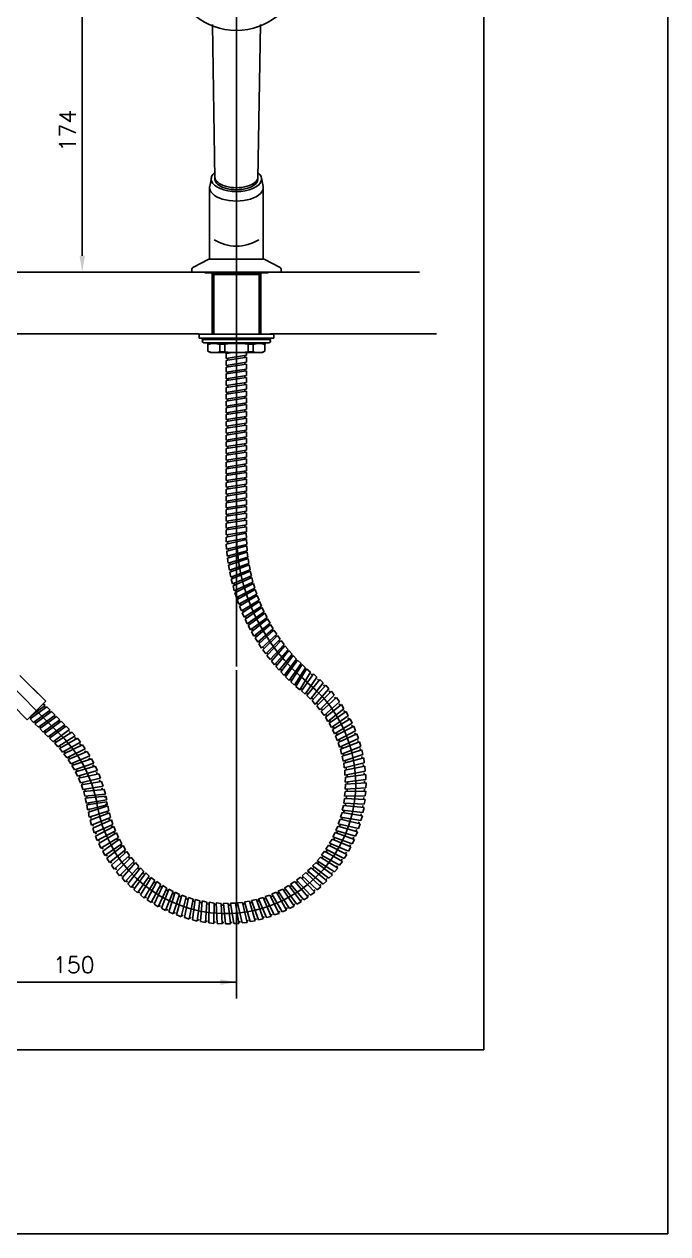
# Model space of a CAD drawing. Header units: inches. Extents: x -1249499 to 290957, y -589671 to 1013543.
# Drawn here: x -1224098 to -1224028.1, y 249172.9 to 249304.4 of the extents above; entities that cross this region are included whole.
import ezdxf

# ---------------------------------------------------------------- set-up
doc = ezdxf.new("R2010")
doc.units = ezdxf.units.IN
doc.header["$MEASUREMENT"] = 0
for name, color, linetype in [('2', 3, 'Continuous'), ('3', 2, 'Continuous'), ('5', 5, 'Continuous'), ('6', 6, 'Continuous')]:
    doc.layers.add(name, color=color, linetype=linetype)
doc.styles.add('ROMANS', font='ROMANS.SHX')

msp = doc.modelspace()

# ---------------------------------------------------------------- linework, layer by layer
at = {"color": 2, "linetype": 'ByBlock'}
for p, q in [((-1224091.71, 249279.22), (-1224091.71, 249306.44)), ((-1224074.95, 249234.18), (-1224074.95, 249198.48)), ((-1224074.95, 249200.25), (-1224168.64, 249200.25))]:
    msp.add_line(p, q, dxfattribs=at)
msp.add_line((-1224077.6, 249277.37), (-1224077.6, 249271.37))
for points in [[(-1224092, 249279.22), (-1224091.41, 249279.22), (-1224091.71, 249277.45)], [(-1224076.71, 249200.54), (-1224076.71, 249199.95), (-1224074.95, 249200.25)]]:
    msp.add_solid(points, dxfattribs=at)
at = {"layer": '2'}
for p, q in [((-1224074.95, 249317.72), (-1224074.95, 249234.56)), ((-1224093.98, 249227.05), (-1224105.91, 249239.02))]:
    msp.add_line(p, q, dxfattribs=at)
for centre, radius, start, end in [((-1224054.02, 249249.05), 20.92, 180, 230.9242), ((-1224076.13, 249221.83), 14.14, 189.6574, 50.9242), ((-1224103.98, 249217.09), 14.11, 9.6574, 44.8844)]:
    msp.add_arc(centre, radius, start, end, dxfattribs=at)
at = {"layer": '3', "color": 6}
for p, q in [((-1224078.46, 249277.45), (-1224104.27, 249277.45)), ((-1224055.06, 249277.45), (-1224071.5, 249277.45)), ((-1224079.08, 249270.74), (-1224106.21, 249270.74)), ((-1224053.2, 249270.74), (-1224071.23, 249270.74))]:
    msp.add_line(p, q, dxfattribs=at)
at = {"layer": '5'}
for p, q in [((-1224048.07, 249370.31), (-1224048.07, 249192.88)), ((-1224077.55, 249304.37), (-1224077.28, 249287.64)), ((-1224072.61, 249287.64), (-1224072.35, 249304.37)), ((-1224077.86, 249286.63), (-1224077.86, 249278.96)), ((-1224077.85, 249286.76), (-1224077.67, 249287.71)), ((-1224072.04, 249286.76), (-1224072.22, 249287.71)), ((-1224072.03, 249286.54), (-1224072.03, 249278.96)), ((-1224078.03, 249278.82), (-1224079.62, 249278)), ((-1224072.04, 249278.87), (-1224077.86, 249278.87)), ((-1224071.86, 249278.82), (-1224070.27, 249278)), ((-1224079.81, 249277.68), (-1224079.81, 249277.45)), ((-1224079.81, 249277.45), (-1224070.08, 249277.45)), ((-1224078.39, 249277.45), (-1224078.39, 249277.37)), ((-1224078.39, 249277.37), (-1224071.5, 249277.37)), ((-1224072.29, 249277.37), (-1224072.29, 249270.7)), ((-1224071.5, 249277.45), (-1224071.5, 249277.37)), ((-1224070.08, 249277.68), (-1224070.08, 249277.45)), ((-1224077.6, 249277.19), (-1224072.29, 249277.19)), ((-1224077.6, 249277.04), (-1224077.6, 249270.7)), ((-1224079.01, 249270.7), (-1224070.88, 249270.7)), ((-1224077.6, 249270.7), (-1224079.01, 249270.7)), ((-1224079.01, 249270.26), (-1224079.01, 249270.7)), ((-1224070.88, 249270.26), (-1224070.88, 249270.7)), ((-1224070.88, 249270.26), (-1224079.01, 249270.26)), ((-1224078.66, 249270.26), (-1224071.23, 249270.26)), ((-1224078.66, 249270.26), (-1224078.66, 249270.12)), ((-1224078.66, 249270.12), (-1224071.23, 249270.12)), ((-1224078.48, 249270.12), (-1224071.41, 249270.12)), ((-1224078.22, 249269.76), (-1224078.48, 249269.76)), ((-1224078.22, 249269.76), (-1224071.41, 249269.76)), ((-1224078.04, 249268.86), (-1224078.04, 249269.59)), ((-1224076.77, 249268.79), (-1224076.77, 249269.6)), ((-1224076.2, 249269.6), (-1224076.77, 249269.6)), ((-1224076.2, 249268.79), (-1224076.2, 249269.6)), ((-1224073.69, 249268.79), (-1224073.69, 249269.6)), ((-1224073.69, 249269.6), (-1224073.12, 249269.6)), ((-1224073.12, 249268.79), (-1224073.12, 249269.6)), ((-1224071.85, 249268.86), (-1224071.85, 249269.59)), ((-1224071.23, 249270.26), (-1224071.23, 249270.12)), ((-1224077.77, 249268.7), (-1224078.04, 249268.86)), ((-1224077.6, 249268.7), (-1224077.77, 249268.7)), ((-1224077.6, 249268.7), (-1224072.12, 249268.7)), ((-1224076.77, 249268.79), (-1224076.2, 249268.79)), ((-1224076.05, 249268.59), (-1224075.34, 249268.7)), ((-1224076.05, 249268.59), (-1224076.05, 249268.06)), ((-1224076.05, 249268.06), (-1224073.84, 249268.4)), ((-1224075.9, 249267.88), (-1224074.05, 249268.16)), ((-1224075.9, 249268.08), (-1224075.9, 249267.88)), ((-1224074.05, 249268.37), (-1224074.05, 249268.16)), ((-1224074.05, 249268.16), (-1224073.87, 249268.19)), ((-1224073.87, 249268.19), (-1224073.87, 249267.65)), ((-1224073.84, 249268.7), (-1224073.84, 249268.4)), ((-1224073.69, 249268.79), (-1224073.12, 249268.79)), ((-1224072.12, 249268.7), (-1224071.85, 249268.86)), ((-1224075.9, 249267.88), (-1224076.08, 249267.85)), ((-1224076.08, 249267.85), (-1224076.08, 249267.31)), ((-1224076.08, 249267.31), (-1224073.87, 249267.65)), ((-1224076.08, 249267.11), (-1224073.87, 249267.45)), ((-1224076.08, 249267.11), (-1224076.08, 249266.57)), ((-1224076.08, 249266.57), (-1224073.87, 249266.91)), ((-1224076.08, 249266.39), (-1224073.87, 249266.73)), ((-1224075.9, 249267.34), (-1224075.9, 249267.13)), ((-1224074.05, 249267.62), (-1224074.05, 249267.42)), ((-1224074.05, 249266.88), (-1224074.05, 249266.7)), ((-1224073.87, 249267.45), (-1224073.87, 249266.91)), ((-1224073.87, 249266.73), (-1224073.87, 249266.19)), ((-1224076.08, 249266.39), (-1224076.08, 249265.85)), ((-1224076.08, 249265.85), (-1224073.87, 249266.19)), ((-1224076.08, 249265.65), (-1224073.87, 249265.99)), ((-1224076.08, 249265.65), (-1224076.08, 249265.11)), ((-1224076.08, 249265.11), (-1224073.87, 249265.45)), ((-1224075.9, 249266.6), (-1224075.9, 249266.42)), ((-1224075.9, 249265.88), (-1224075.9, 249265.67)), ((-1224074.05, 249266.16), (-1224074.05, 249265.96)), ((-1224074.05, 249265.42), (-1224074.05, 249265.22)), ((-1224073.87, 249265.99), (-1224073.87, 249265.45)), ((-1224076.08, 249264.9), (-1224073.87, 249265.24)), ((-1224076.08, 249264.9), (-1224076.08, 249264.37)), ((-1224076.08, 249264.37), (-1224073.87, 249264.71)), ((-1224076.08, 249264.16), (-1224073.87, 249264.5)), ((-1224076.08, 249264.16), (-1224076.08, 249263.62)), ((-1224075.9, 249265.14), (-1224075.9, 249264.93)), ((-1224075.9, 249264.39), (-1224075.9, 249264.19)), ((-1224074.05, 249264.68), (-1224074.05, 249264.47)), ((-1224073.87, 249265.24), (-1224073.87, 249264.71)), ((-1224073.87, 249264.5), (-1224073.87, 249263.96)), ((-1224076.08, 249263.62), (-1224073.87, 249263.96)), ((-1224076.08, 249263.42), (-1224073.87, 249263.76)), ((-1224076.08, 249263.42), (-1224076.08, 249262.88)), ((-1224076.08, 249262.88), (-1224073.87, 249263.22)), ((-1224076.08, 249262.7), (-1224073.87, 249263.04)), ((-1224075.9, 249263.65), (-1224075.9, 249263.45)), ((-1224075.9, 249262.91), (-1224075.9, 249262.73)), ((-1224074.05, 249263.94), (-1224074.05, 249263.73)), ((-1224074.05, 249263.19), (-1224074.05, 249263.01)), ((-1224073.87, 249263.76), (-1224073.87, 249263.22)), ((-1224073.87, 249263.04), (-1224073.87, 249262.5)), ((-1224076.08, 249262.7), (-1224076.08, 249262.16)), ((-1224076.08, 249262.16), (-1224073.87, 249262.5)), ((-1224076.08, 249261.96), (-1224073.87, 249262.3)), ((-1224076.08, 249261.96), (-1224076.08, 249261.42)), ((-1224076.08, 249261.42), (-1224073.87, 249261.76)), ((-1224076.08, 249261.22), (-1224073.87, 249261.56)), ((-1224075.9, 249262.19), (-1224075.9, 249261.99)), ((-1224074.05, 249262.48), (-1224074.05, 249262.27)), ((-1224074.05, 249261.73), (-1224074.05, 249261.53)), ((-1224073.87, 249262.3), (-1224073.87, 249261.76)), ((-1224073.87, 249261.56), (-1224073.87, 249261.02)), ((-1224076.08, 249261.22), (-1224076.08, 249260.68)), ((-1224076.08, 249260.68), (-1224073.87, 249261.02)), ((-1224076.08, 249260.47), (-1224073.87, 249260.81)), ((-1224076.08, 249260.47), (-1224076.08, 249259.94)), ((-1224076.08, 249259.94), (-1224073.87, 249260.28)), ((-1224075.9, 249261.45), (-1224075.9, 249261.24)), ((-1224075.9, 249260.71), (-1224075.9, 249260.5)), ((-1224074.05, 249260.99), (-1224074.05, 249260.79)), ((-1224074.05, 249260.25), (-1224074.05, 249260.04)), ((-1224073.87, 249260.81), (-1224073.87, 249260.28)), ((-1224076.08, 249259.73), (-1224073.87, 249260.07)), ((-1224076.08, 249259.73), (-1224076.08, 249259.19)), ((-1224076.08, 249259.19), (-1224073.87, 249259.53)), ((-1224076.08, 249259.01), (-1224073.87, 249259.35)), ((-1224076.08, 249259.01), (-1224076.08, 249258.48)), ((-1224075.9, 249259.96), (-1224075.9, 249259.76)), ((-1224075.9, 249259.22), (-1224075.9, 249259.04)), ((-1224074.05, 249259.51), (-1224074.05, 249259.33)), ((-1224073.87, 249260.07), (-1224073.87, 249259.53)), ((-1224073.87, 249259.35), (-1224073.87, 249258.82)), ((-1224076.08, 249258.48), (-1224073.87, 249258.82)), ((-1224076.08, 249258.27), (-1224073.87, 249258.61)), ((-1224076.08, 249258.27), (-1224076.08, 249257.73)), ((-1224076.08, 249257.73), (-1224073.87, 249258.07)), ((-1224076.08, 249257.53), (-1224073.87, 249257.87)), ((-1224076.08, 249257.53), (-1224076.08, 249256.99)), ((-1224075.9, 249258.5), (-1224075.9, 249258.3)), ((-1224075.9, 249257.76), (-1224075.9, 249257.56)), ((-1224074.05, 249258.79), (-1224074.05, 249258.58)), ((-1224074.05, 249258.05), (-1224074.05, 249257.84)), ((-1224073.87, 249258.61), (-1224073.87, 249258.07)), ((-1224073.87, 249257.87), (-1224073.87, 249257.33)), ((-1224076.08, 249256.99), (-1224073.87, 249257.33)), ((-1224076.08, 249256.79), (-1224073.87, 249257.13)), ((-1224076.08, 249256.79), (-1224076.08, 249256.25)), ((-1224076.08, 249256.25), (-1224073.87, 249256.59)), ((-1224076.08, 249256.04), (-1224073.87, 249256.38)), ((-1224075.9, 249257.02), (-1224075.9, 249256.81)), ((-1224075.9, 249256.28), (-1224075.9, 249256.07)), ((-1224074.05, 249257.3), (-1224074.05, 249257.1)), ((-1224074.05, 249256.56), (-1224074.05, 249256.36)), ((-1224073.87, 249257.13), (-1224073.87, 249256.59)), ((-1224073.87, 249256.38), (-1224073.87, 249255.85)), ((-1224076.08, 249256.04), (-1224076.08, 249255.51)), ((-1224076.08, 249255.51), (-1224073.87, 249255.85)), ((-1224076.08, 249255.33), (-1224073.87, 249255.67)), ((-1224076.08, 249255.33), (-1224076.08, 249254.79)), ((-1224076.08, 249254.79), (-1224073.87, 249255.13)), ((-1224076.08, 249254.58), (-1224073.87, 249254.92)), ((-1224075.9, 249255.53), (-1224075.9, 249255.35)), ((-1224074.05, 249255.82), (-1224074.05, 249255.64)), ((-1224074.05, 249255.1), (-1224074.05, 249254.9)), ((-1224073.87, 249255.67), (-1224073.87, 249255.13)), ((-1224073.87, 249254.92), (-1224073.87, 249254.39)), ((-1224076.08, 249254.58), (-1224076.08, 249254.05)), ((-1224076.08, 249254.05), (-1224073.87, 249254.39)), ((-1224076.08, 249253.84), (-1224073.87, 249254.18)), ((-1224076.08, 249253.84), (-1224076.08, 249253.3)), ((-1224076.08, 249253.3), (-1224073.87, 249253.64)), ((-1224075.9, 249254.82), (-1224075.9, 249254.61)), ((-1224075.9, 249254.07), (-1224075.9, 249253.87)), ((-1224074.05, 249254.36), (-1224074.05, 249254.15)), ((-1224074.05, 249253.62), (-1224074.05, 249253.41)), ((-1224073.87, 249254.18), (-1224073.87, 249253.64)), ((-1224076.08, 249253.1), (-1224073.87, 249253.44)), ((-1224076.08, 249253.1), (-1224076.08, 249252.56)), ((-1224076.08, 249252.56), (-1224073.87, 249252.9)), ((-1224076.08, 249252.36), (-1224073.87, 249252.7)), ((-1224076.08, 249252.36), (-1224076.08, 249251.82)), ((-1224075.9, 249253.33), (-1224075.9, 249253.13)), ((-1224075.9, 249252.59), (-1224075.9, 249252.38)), ((-1224074.05, 249252.88), (-1224074.05, 249252.67)), ((-1224073.87, 249253.44), (-1224073.87, 249252.9)), ((-1224073.87, 249252.7), (-1224073.87, 249252.16)), ((-1224076.08, 249251.82), (-1224073.87, 249252.16)), ((-1224076.08, 249251.64), (-1224073.87, 249251.98)), ((-1224076.08, 249251.64), (-1224076.08, 249251.1)), ((-1224076.08, 249251.1), (-1224073.87, 249251.44)), ((-1224076.08, 249250.9), (-1224073.87, 249251.24)), ((-1224075.9, 249251.85), (-1224075.9, 249251.67)), ((-1224075.9, 249251.13), (-1224075.9, 249250.92)), ((-1224074.05, 249252.13), (-1224074.05, 249251.95)), ((-1224074.05, 249251.42), (-1224074.05, 249251.21)), ((-1224073.87, 249251.98), (-1224073.87, 249251.44)), ((-1224073.87, 249251.24), (-1224073.87, 249250.7)), ((-1224076.08, 249250.9), (-1224076.08, 249250.36)), ((-1224076.08, 249250.36), (-1224073.87, 249250.7)), ((-1224076.08, 249250.15), (-1224073.87, 249250.49)), ((-1224076.08, 249250.15), (-1224076.08, 249249.62)), ((-1224076.08, 249249.62), (-1224073.87, 249249.96)), ((-1224076.08, 249249.41), (-1224073.87, 249249.75)), ((-1224075.9, 249250.39), (-1224075.9, 249250.18)), ((-1224075.9, 249249.64), (-1224075.9, 249249.44)), ((-1224074.05, 249250.67), (-1224074.05, 249250.47)), ((-1224074.05, 249249.93), (-1224074.05, 249249.72)), ((-1224073.87, 249250.49), (-1224073.87, 249249.96)), ((-1224073.87, 249249.75), (-1224073.87, 249249.22)), ((-1224076.08, 249249.41), (-1224076.08, 249248.88)), ((-1224076.08, 249248.88), (-1224073.87, 249249.22)), ((-1224076.08, 249248.64), (-1224073.88, 249249.06)), ((-1224076.08, 249248.64), (-1224076.06, 249248.11)), ((-1224076.06, 249248.11), (-1224073.86, 249248.52)), ((-1224076.05, 249247.87), (-1224073.87, 249248.37)), ((-1224075.91, 249248.88), (-1224075.9, 249248.68)), ((-1224074.06, 249249.23), (-1224074.06, 249249.03)), ((-1224074.06, 249248.53), (-1224074.04, 249248.33)), ((-1224073.88, 249249.06), (-1224073.86, 249248.52)), ((-1224073.87, 249248.37), (-1224073.83, 249247.83)), ((-1224076.05, 249247.87), (-1224076.01, 249247.34)), ((-1224076.01, 249247.34), (-1224073.83, 249247.83)), ((-1224076, 249247.1), (-1224073.83, 249247.67)), ((-1224076, 249247.1), (-1224075.94, 249246.57)), ((-1224075.94, 249246.57), (-1224073.78, 249247.14)), ((-1224075.89, 249248.12), (-1224075.88, 249247.91)), ((-1224075.84, 249247.35), (-1224075.82, 249247.15)), ((-1224074.03, 249247.83), (-1224074.01, 249247.63)), ((-1224073.97, 249247.14), (-1224073.95, 249246.93)), ((-1224073.83, 249247.67), (-1224073.78, 249247.14)), ((-1224075.91, 249246.34), (-1224073.77, 249246.98)), ((-1224075.91, 249246.34), (-1224075.84, 249245.81)), ((-1224075.84, 249245.81), (-1224073.7, 249246.45)), ((-1224075.81, 249245.58), (-1224073.69, 249246.3)), ((-1224075.77, 249246.59), (-1224075.74, 249246.39)), ((-1224075.71, 249245.05), (-1224073.6, 249245.77)), ((-1224075.67, 249245.84), (-1224075.64, 249245.63)), ((-1224073.89, 249246.44), (-1224073.86, 249246.24)), ((-1224073.79, 249245.75), (-1224073.75, 249245.55)), ((-1224073.77, 249246.98), (-1224073.7, 249246.45)), ((-1224073.69, 249246.3), (-1224073.6, 249245.77)), ((-1224075.81, 249245.58), (-1224075.71, 249245.05)), ((-1224075.67, 249244.82), (-1224073.58, 249245.61)), ((-1224075.67, 249244.82), (-1224075.56, 249244.29)), ((-1224075.56, 249244.29), (-1224073.47, 249245.09)), ((-1224075.55, 249245.08), (-1224075.51, 249244.88)), ((-1224075.51, 249244.07), (-1224073.45, 249244.93)), ((-1224075.38, 249243.54), (-1224073.32, 249244.41)), ((-1224073.66, 249245.06), (-1224073.61, 249244.86)), ((-1224073.58, 249245.61), (-1224073.47, 249245.09)), ((-1224073.51, 249244.38), (-1224073.46, 249244.18)), ((-1224073.45, 249244.93), (-1224073.32, 249244.41)), ((-1224075.51, 249244.07), (-1224075.38, 249243.54)), ((-1224075.4, 249244.33), (-1224075.35, 249244.13)), ((-1224075.32, 249243.32), (-1224073.29, 249244.25)), ((-1224075.32, 249243.32), (-1224075.18, 249242.8)), ((-1224075.22, 249243.59), (-1224075.16, 249243.39)), ((-1224075.18, 249242.8), (-1224073.15, 249243.74)), ((-1224075.11, 249242.58), (-1224073.11, 249243.59)), ((-1224074.95, 249242.07), (-1224072.95, 249243.07)), ((-1224073.34, 249243.7), (-1224073.27, 249243.5)), ((-1224073.29, 249244.25), (-1224073.15, 249243.74)), ((-1224073.11, 249243.59), (-1224072.95, 249243.07)), ((-1224075.11, 249242.58), (-1224074.95, 249242.07)), ((-1224075.02, 249242.86), (-1224074.95, 249242.66)), ((-1224074.87, 249241.85), (-1224072.91, 249242.92)), ((-1224074.87, 249241.85), (-1224074.69, 249241.34)), ((-1224074.79, 249242.13), (-1224074.72, 249241.93)), ((-1224074.69, 249241.34), (-1224072.73, 249242.42)), ((-1224074.61, 249241.12), (-1224072.69, 249242.27)), ((-1224074.41, 249240.63), (-1224072.49, 249241.77)), ((-1224073.14, 249243.03), (-1224073.07, 249242.84)), ((-1224072.92, 249242.37), (-1224072.84, 249242.18)), ((-1224072.91, 249242.92), (-1224072.73, 249242.42)), ((-1224072.69, 249242.27), (-1224072.49, 249241.77)), ((-1224074.61, 249241.12), (-1224074.41, 249240.63)), ((-1224074.53, 249241.41), (-1224074.46, 249241.22)), ((-1224074.32, 249240.41), (-1224072.44, 249241.62)), ((-1224074.25, 249240.69), (-1224074.17, 249240.51)), ((-1224074.1, 249239.92), (-1224072.22, 249241.13)), ((-1224074.01, 249239.71), (-1224072.17, 249240.98)), ((-1224073.77, 249239.22), (-1224071.93, 249240.5)), ((-1224072.67, 249241.71), (-1224072.59, 249241.52)), ((-1224072.44, 249241.62), (-1224072.22, 249241.13)), ((-1224072.41, 249241.06), (-1224072.32, 249240.88)), ((-1224072.17, 249240.98), (-1224071.93, 249240.5)), ((-1224072.12, 249240.43), (-1224072.02, 249240.25)), ((-1224074.32, 249240.41), (-1224074.1, 249239.92)), ((-1224074.01, 249239.71), (-1224073.77, 249239.22)), ((-1224073.95, 249239.99), (-1224073.86, 249239.81)), ((-1224073.67, 249239.02), (-1224071.88, 249240.35)), ((-1224073.62, 249239.3), (-1224073.52, 249239.12)), ((-1224073.42, 249238.54), (-1224071.62, 249239.88)), ((-1224073.31, 249238.34), (-1224071.56, 249239.74)), ((-1224073.04, 249237.87), (-1224071.29, 249239.27)), ((-1224072.92, 249237.67), (-1224071.23, 249239.13)), ((-1224071.88, 249240.35), (-1224071.62, 249239.88)), ((-1224071.8, 249239.8), (-1224071.7, 249239.62)), ((-1224071.56, 249239.74), (-1224071.29, 249239.27)), ((-1224071.47, 249239.19), (-1224071.36, 249239.01)), ((-1224071.23, 249239.13), (-1224070.94, 249238.67)), ((-1224073.67, 249239.02), (-1224073.42, 249238.54)), ((-1224073.31, 249238.34), (-1224073.04, 249237.87)), ((-1224073.27, 249238.63), (-1224073.17, 249238.45)), ((-1224072.89, 249237.96), (-1224072.78, 249237.79)), ((-1224072.64, 249237.21), (-1224070.94, 249238.67)), ((-1224072.51, 249237.02), (-1224070.87, 249238.53)), ((-1224072.21, 249236.57), (-1224070.57, 249238.09)), ((-1224072.08, 249236.38), (-1224070.49, 249237.95)), ((-1224071.12, 249238.58), (-1224071, 249238.41)), ((-1224070.87, 249238.53), (-1224070.57, 249238.09)), ((-1224070.74, 249237.99), (-1224070.62, 249237.83)), ((-1224070.49, 249237.95), (-1224070.18, 249237.52)), ((-1224072.92, 249237.67), (-1224072.64, 249237.21)), ((-1224072.51, 249237.02), (-1224072.21, 249236.57)), ((-1224072.49, 249237.31), (-1224072.38, 249237.14)), ((-1224072.07, 249236.67), (-1224071.95, 249236.51)), ((-1224071.76, 249235.95), (-1224070.18, 249237.52)), ((-1224071.63, 249235.76), (-1224070.09, 249237.39)), ((-1224071.3, 249235.33), (-1224069.76, 249236.96)), ((-1224071.15, 249235.15), (-1224069.68, 249236.83)), ((-1224070.34, 249237.42), (-1224070.22, 249237.25)), ((-1224070.09, 249237.39), (-1224069.76, 249236.96)), ((-1224069.93, 249236.85), (-1224069.8, 249236.7)), ((-1224069.68, 249236.83), (-1224069.33, 249236.42)), ((-1224072.08, 249236.38), (-1224071.76, 249235.95)), ((-1224071.63, 249236.05), (-1224071.5, 249235.89)), ((-1224071.63, 249235.76), (-1224071.3, 249235.33)), ((-1224071.17, 249235.44), (-1224071.03, 249235.29)), ((-1224070.81, 249234.74), (-1224069.33, 249236.42)), ((-1224070.66, 249234.56), (-1224069.24, 249236.29)), ((-1224070.3, 249234.16), (-1224068.88, 249235.89)), ((-1224070.14, 249233.99), (-1224068.79, 249235.77)), ((-1224069.77, 249233.6), (-1224068.41, 249235.38)), ((-1224069.61, 249233.44), (-1224068.31, 249235.26)), ((-1224069.49, 249236.31), (-1224069.35, 249236.15)), ((-1224069.24, 249236.29), (-1224068.88, 249235.89)), ((-1224069.04, 249235.77), (-1224068.9, 249235.63)), ((-1224068.79, 249235.77), (-1224068.41, 249235.38)), ((-1224068.57, 249235.26), (-1224068.42, 249235.12)), ((-1224068.31, 249235.26), (-1224067.93, 249234.89)), ((-1224071.15, 249235.15), (-1224070.81, 249234.74)), ((-1224070.68, 249234.85), (-1224070.54, 249234.7)), ((-1224070.66, 249234.56), (-1224070.3, 249234.16)), ((-1224070.18, 249234.28), (-1224070.03, 249234.13)), ((-1224070.14, 249233.99), (-1224069.77, 249233.6)), ((-1224069.22, 249233.06), (-1224067.93, 249234.89)), ((-1224069.05, 249232.9), (-1224067.82, 249234.77)), ((-1224068.65, 249232.54), (-1224067.43, 249234.41)), ((-1224068.48, 249232.39), (-1224067.32, 249234.3)), ((-1224068.08, 249234.76), (-1224067.92, 249234.62)), ((-1224068.07, 249232.04), (-1224066.91, 249233.95)), ((-1224067.82, 249234.77), (-1224067.43, 249234.41)), ((-1224067.57, 249234.28), (-1224067.41, 249234.15)), ((-1224067.32, 249234.3), (-1224066.91, 249233.95)), ((-1224095.68, 249230.78), (-1224098.49, 249233.59)), ((-1224069.65, 249233.73), (-1224069.5, 249233.58)), ((-1224069.61, 249233.44), (-1224069.22, 249233.06)), ((-1224069.11, 249233.19), (-1224068.95, 249233.05)), ((-1224069.05, 249232.9), (-1224068.65, 249232.54)), ((-1224068.54, 249232.67), (-1224068.39, 249232.54)), ((-1224067.87, 249231.92), (-1224066.59, 249233.75)), ((-1224067.48, 249231.55), (-1224066.2, 249233.39)), ((-1224067.28, 249231.41), (-1224065.9, 249233.17)), ((-1224066.91, 249231.02), (-1224065.54, 249232.78)), ((-1224066.85, 249233.75), (-1224066.7, 249233.61)), ((-1224066.73, 249230.87), (-1224065.25, 249232.54)), ((-1224066.59, 249233.75), (-1224066.2, 249233.39)), ((-1224066.15, 249233.18), (-1224066.01, 249233.03)), ((-1224065.9, 249233.17), (-1224065.54, 249232.78)), ((-1224065.5, 249232.57), (-1224065.37, 249232.41)), ((-1224065.25, 249232.54), (-1224064.91, 249232.13)), ((-1224095.68, 249230.78), (-1224097.3, 249232.4)), ((-1224068.48, 249232.39), (-1224068.07, 249232.04)), ((-1224067.91, 249232.2), (-1224067.76, 249232.06)), ((-1224067.87, 249231.92), (-1224067.48, 249231.55)), ((-1224067.31, 249231.7), (-1224067.17, 249231.55)), ((-1224067.28, 249231.41), (-1224066.91, 249231.02)), ((-1224066.39, 249230.45), (-1224064.91, 249232.13)), ((-1224066.21, 249230.29), (-1224064.63, 249231.88)), ((-1224065.89, 249229.86), (-1224064.31, 249231.45)), ((-1224064.88, 249231.92), (-1224064.76, 249231.75)), ((-1224064.63, 249231.88), (-1224064.31, 249231.45)), ((-1224064.3, 249231.23), (-1224064.19, 249231.06)), ((-1224097.68, 249228.78), (-1224099.3, 249230.4)), ((-1224097.68, 249228.78), (-1224095.68, 249230.78)), ((-1224095.56, 249230.18), (-1224097.37, 249228.86)), ((-1224095.74, 249230.31), (-1224097.27, 249229.19)), ((-1224095.74, 249230.31), (-1224095.94, 249230.52)), ((-1224095.85, 249230.22), (-1224095.71, 249230.08)), ((-1224095.56, 249230.18), (-1224095.18, 249229.81)), ((-1224066.74, 249231.16), (-1224066.61, 249231)), ((-1224066.73, 249230.87), (-1224066.39, 249230.45)), ((-1224066.21, 249230.59), (-1224066.08, 249230.42)), ((-1224066.21, 249230.29), (-1224065.89, 249229.86)), ((-1224065.73, 249229.69), (-1224064.06, 249231.18)), ((-1224065.7, 249229.98), (-1224065.59, 249229.81)), ((-1224065.43, 249229.24), (-1224063.76, 249230.73)), ((-1224065.28, 249229.06), (-1224063.52, 249230.45)), ((-1224065.01, 249228.59), (-1224063.26, 249229.98)), ((-1224064.06, 249231.18), (-1224063.76, 249230.73)), ((-1224063.77, 249230.51), (-1224063.66, 249230.34)), ((-1224063.52, 249230.45), (-1224063.26, 249229.98)), ((-1224097.37, 249228.86), (-1224096.99, 249228.48)), ((-1224097.35, 249229.1), (-1224097.22, 249228.97)), ((-1224095.18, 249229.81), (-1224096.99, 249228.48)), ((-1224095.04, 249229.66), (-1224096.84, 249228.34)), ((-1224096.84, 249228.59), (-1224096.7, 249228.44)), ((-1224094.66, 249229.28), (-1224096.46, 249227.96)), ((-1224094.51, 249229.14), (-1224096.32, 249227.81)), ((-1224094.13, 249228.76), (-1224095.94, 249227.43)), ((-1224093.99, 249228.61), (-1224095.79, 249227.29)), ((-1224095.33, 249229.7), (-1224095.18, 249229.55)), ((-1224095.04, 249229.66), (-1224094.66, 249229.28)), ((-1224094.8, 249229.18), (-1224094.66, 249229.03)), ((-1224094.51, 249229.14), (-1224094.13, 249228.76)), ((-1224094.28, 249228.65), (-1224094.13, 249228.51)), ((-1224093.99, 249228.61), (-1224093.61, 249228.23)), ((-1224065.73, 249229.69), (-1224065.43, 249229.24)), ((-1224065.28, 249229.06), (-1224065.01, 249228.59)), ((-1224065.24, 249229.35), (-1224065.14, 249229.17)), ((-1224064.87, 249228.4), (-1224063.03, 249229.68)), ((-1224064.81, 249228.69), (-1224064.72, 249228.51)), ((-1224064.63, 249227.92), (-1224062.8, 249229.2)), ((-1224064.5, 249227.72), (-1224062.59, 249228.89)), ((-1224063.27, 249229.77), (-1224063.18, 249229.58)), ((-1224063.03, 249229.68), (-1224062.8, 249229.2)), ((-1224062.82, 249228.99), (-1224062.74, 249228.8)), ((-1224062.59, 249228.89), (-1224062.38, 249228.4)), ((-1224096.84, 249228.34), (-1224096.46, 249227.96)), ((-1224096.32, 249228.07), (-1224096.17, 249227.92)), ((-1224096.32, 249227.81), (-1224095.94, 249227.43)), ((-1224095.79, 249227.54), (-1224095.65, 249227.4)), ((-1224095.79, 249227.29), (-1224095.41, 249226.91)), ((-1224093.61, 249228.23), (-1224095.41, 249226.91)), ((-1224093.46, 249228.09), (-1224095.27, 249226.76)), ((-1224093.08, 249227.71), (-1224094.88, 249226.39)), ((-1224092.83, 249227.44), (-1224094.71, 249226.23)), ((-1224093.75, 249228.13), (-1224093.6, 249227.98)), ((-1224093.46, 249228.09), (-1224093.08, 249227.71)), ((-1224093.11, 249227.5), (-1224092.98, 249227.35)), ((-1224092.83, 249227.44), (-1224092.47, 249227.04)), ((-1224064.87, 249228.4), (-1224064.63, 249227.92)), ((-1224064.5, 249227.72), (-1224064.29, 249227.23)), ((-1224064.42, 249228.01), (-1224064.35, 249227.82)), ((-1224064.29, 249227.23), (-1224062.38, 249228.4)), ((-1224064.17, 249227.02), (-1224062.2, 249228.08)), ((-1224064.08, 249227.3), (-1224064.01, 249227.11)), ((-1224063.99, 249226.52), (-1224062.02, 249227.57)), ((-1224062.42, 249228.19), (-1224062.35, 249227.99)), ((-1224062.2, 249228.08), (-1224062.02, 249227.57)), ((-1224062.07, 249227.36), (-1224062.01, 249227.17)), ((-1224095.26, 249227.02), (-1224095.12, 249226.87)), ((-1224095.26, 249226.77), (-1224094.88, 249226.39)), ((-1224094.7, 249226.23), (-1224094.35, 249225.83)), ((-1224094.69, 249226.48), (-1224094.55, 249226.33)), ((-1224092.47, 249227.04), (-1224094.35, 249225.83)), ((-1224092.23, 249226.76), (-1224094.18, 249225.66)), ((-1224091.9, 249226.34), (-1224093.85, 249225.24)), ((-1224091.68, 249226.05), (-1224093.69, 249225.07)), ((-1224092.52, 249226.84), (-1224092.39, 249226.68)), ((-1224092.23, 249226.76), (-1224091.9, 249226.34)), ((-1224091.96, 249226.14), (-1224091.84, 249225.97)), ((-1224091.68, 249226.05), (-1224091.37, 249225.61)), ((-1224064.17, 249227.02), (-1224063.99, 249226.52)), ((-1224063.88, 249226.31), (-1224061.85, 249227.24)), ((-1224063.88, 249226.31), (-1224063.73, 249225.79)), ((-1224063.78, 249226.58), (-1224063.72, 249226.38)), ((-1224063.73, 249225.79), (-1224061.7, 249226.73)), ((-1224063.64, 249225.57), (-1224061.56, 249226.38)), ((-1224061.85, 249227.24), (-1224061.7, 249226.73)), ((-1224061.77, 249226.52), (-1224061.72, 249226.32)), ((-1224061.56, 249226.38), (-1224061.44, 249225.86)), ((-1224094.18, 249225.67), (-1224093.85, 249225.24)), ((-1224094.15, 249225.92), (-1224094.02, 249225.75)), ((-1224093.69, 249225.07), (-1224093.38, 249224.63)), ((-1224093.64, 249225.32), (-1224093.53, 249225.15)), ((-1224091.37, 249225.61), (-1224093.38, 249224.63)), ((-1224091.17, 249225.31), (-1224093.24, 249224.44)), ((-1224093.17, 249224.69), (-1224093.07, 249224.51)), ((-1224090.89, 249224.85), (-1224092.95, 249223.99)), ((-1224091.44, 249225.41), (-1224091.33, 249225.24)), ((-1224091.17, 249225.31), (-1224090.89, 249224.85)), ((-1224090.97, 249224.65), (-1224090.87, 249224.47)), ((-1224063.64, 249225.57), (-1224063.52, 249225.05)), ((-1224063.52, 249225.05), (-1224061.44, 249225.86)), ((-1224063.52, 249225.84), (-1224063.47, 249225.64)), ((-1224063.44, 249224.82), (-1224061.31, 249225.51)), ((-1224063.44, 249224.82), (-1224063.35, 249224.29)), ((-1224063.35, 249224.29), (-1224061.22, 249224.98)), ((-1224063.3, 249225.08), (-1224063.27, 249224.88)), ((-1224061.51, 249225.66), (-1224061.48, 249225.46)), ((-1224061.31, 249225.51), (-1224061.22, 249224.98)), ((-1224061.31, 249224.79), (-1224061.29, 249224.58)), ((-1224093.23, 249224.44), (-1224092.95, 249223.99)), ((-1224090.7, 249224.53), (-1224092.82, 249223.79)), ((-1224092.82, 249223.79), (-1224092.56, 249223.32)), ((-1224092.74, 249224.03), (-1224092.65, 249223.85)), ((-1224090.45, 249224.06), (-1224092.56, 249223.32)), ((-1224090.29, 249223.73), (-1224092.44, 249223.12)), ((-1224092.35, 249223.36), (-1224092.27, 249223.17)), ((-1224090.7, 249224.53), (-1224090.45, 249224.06)), ((-1224090.54, 249223.87), (-1224090.46, 249223.68)), ((-1224090.29, 249223.73), (-1224090.06, 249223.24)), ((-1224063.28, 249224.07), (-1224061.12, 249224.63)), ((-1224063.28, 249224.07), (-1224063.23, 249223.53)), ((-1224063.23, 249223.53), (-1224061.06, 249224.09)), ((-1224063.17, 249223.3), (-1224060.98, 249223.73)), ((-1224063.13, 249224.32), (-1224063.11, 249224.11)), ((-1224063.01, 249223.54), (-1224063, 249223.33)), ((-1224061.16, 249223.9), (-1224061.15, 249223.7)), ((-1224061.12, 249224.63), (-1224061.06, 249224.09)), ((-1224060.98, 249223.73), (-1224060.96, 249223.2)), ((-1224092.44, 249223.12), (-1224092.21, 249222.63)), ((-1224090.06, 249223.24), (-1224092.21, 249222.63)), ((-1224089.92, 249222.91), (-1224092.1, 249222.42)), ((-1224092.1, 249222.42), (-1224091.91, 249221.92)), ((-1224092, 249222.66), (-1224091.93, 249222.46)), ((-1224089.72, 249222.41), (-1224091.91, 249221.92)), ((-1224089.6, 249222.06), (-1224091.81, 249221.71)), ((-1224090.17, 249223.06), (-1224090.09, 249222.87)), ((-1224089.92, 249222.91), (-1224089.72, 249222.41)), ((-1224089.84, 249222.23), (-1224089.77, 249222.03)), ((-1224089.6, 249222.06), (-1224089.43, 249221.55)), ((-1224063.17, 249223.3), (-1224063.15, 249222.76)), ((-1224063.15, 249222.76), (-1224060.96, 249223.2)), ((-1224063.11, 249222.53), (-1224063.12, 249221.99)), ((-1224063.12, 249221.99), (-1224060.9, 249222.29)), ((-1224063.11, 249222.53), (-1224060.89, 249222.83)), ((-1224062.93, 249222.76), (-1224062.93, 249222.55)), ((-1224061.07, 249223.01), (-1224061.07, 249222.81)), ((-1224061.02, 249222.12), (-1224061.04, 249221.91)), ((-1224060.89, 249222.83), (-1224060.9, 249222.29)), ((-1224091.8, 249221.71), (-1224091.64, 249221.2)), ((-1224091.69, 249221.93), (-1224091.63, 249221.74)), ((-1224089.43, 249221.55), (-1224091.64, 249221.2)), ((-1224089.33, 249221.2), (-1224091.56, 249220.98)), ((-1224091.55, 249220.98), (-1224091.42, 249220.46)), ((-1224091.42, 249221.2), (-1224091.37, 249221)), ((-1224089.56, 249221.38), (-1224089.5, 249221.18)), ((-1224089.33, 249221.2), (-1224089.19, 249220.68)), ((-1224063.12, 249220.98), (-1224063.19, 249220.45)), ((-1224063.09, 249221.76), (-1224063.13, 249221.22)), ((-1224063.13, 249221.22), (-1224060.9, 249221.39)), ((-1224063.12, 249220.98), (-1224060.88, 249221.02)), ((-1224063.09, 249221.76), (-1224060.86, 249221.93)), ((-1224062.91, 249221.19), (-1224062.94, 249220.99)), ((-1224062.89, 249221.97), (-1224062.91, 249221.77)), ((-1224061.03, 249221.22), (-1224061.06, 249221.02)), ((-1224060.88, 249221.02), (-1224060.95, 249220.49)), ((-1224060.86, 249221.93), (-1224060.9, 249221.39)), ((-1224089.19, 249220.68), (-1224091.42, 249220.46)), ((-1224089.15, 249220.46), (-1224091.38, 249220.24)), ((-1224091.38, 249220.24), (-1224091.24, 249219.72)), ((-1224089.05, 249220.07), (-1224091.24, 249219.72)), ((-1224091.2, 249220.45), (-1224091.16, 249220.24)), ((-1224089.03, 249219.86), (-1224091.2, 249219.52)), ((-1224091.15, 249218.98), (-1224091.2, 249219.52)), ((-1224088.98, 249219.54), (-1224091.15, 249218.98)), ((-1224088.91, 249219.41), (-1224091.04, 249218.73)), ((-1224091.03, 249219.68), (-1224091, 249219.48)), ((-1224089.33, 249220.52), (-1224089.29, 249220.32)), ((-1224089.15, 249220.46), (-1224089.05, 249220.07)), ((-1224089.15, 249219.64), (-1224089.12, 249219.44)), ((-1224088.98, 249219.54), (-1224089.03, 249219.86)), ((-1224088.83, 249218.88), (-1224088.91, 249219.41)), ((-1224063.31, 249219.45), (-1224063.44, 249218.93)), ((-1224063.31, 249219.45), (-1224061.08, 249219.22)), ((-1224063.19, 249220.21), (-1224063.29, 249219.69)), ((-1224063.29, 249219.69), (-1224061.06, 249219.59)), ((-1224063.19, 249220.45), (-1224060.95, 249220.49)), ((-1224063.19, 249220.21), (-1224060.96, 249220.12)), ((-1224063.08, 249219.63), (-1224063.13, 249219.43)), ((-1224062.97, 249220.41), (-1224063.01, 249220.21)), ((-1224061.21, 249219.44), (-1224061.26, 249219.24)), ((-1224061.09, 249220.33), (-1224061.13, 249220.12)), ((-1224060.96, 249220.12), (-1224061.06, 249219.59)), ((-1224090.96, 249218.2), (-1224091.04, 249218.73)), ((-1224090.95, 249218.92), (-1224090.97, 249219.13)), ((-1224088.83, 249218.88), (-1224090.96, 249218.2)), ((-1224088.74, 249218.65), (-1224090.83, 249217.85)), ((-1224090.75, 249218.05), (-1224090.79, 249218.25)), ((-1224088.63, 249218.13), (-1224090.71, 249217.32)), ((-1224088.96, 249218.62), (-1224089, 249218.82)), ((-1224088.75, 249217.86), (-1224088.8, 249218.07)), ((-1224088.63, 249218.13), (-1224088.74, 249218.65)), ((-1224063.47, 249218.69), (-1224063.64, 249218.18)), ((-1224063.64, 249218.18), (-1224061.43, 249217.82)), ((-1224063.43, 249218.1), (-1224063.51, 249217.91)), ((-1224063.47, 249218.69), (-1224061.26, 249218.33)), ((-1224063.44, 249218.93), (-1224061.22, 249218.7)), ((-1224063.23, 249218.86), (-1224063.3, 249218.66)), ((-1224061.38, 249218.56), (-1224061.44, 249218.36)), ((-1224061.26, 249218.33), (-1224061.43, 249217.82)), ((-1224061.08, 249219.22), (-1224061.22, 249218.7)), ((-1224090.71, 249217.32), (-1224090.83, 249217.85)), ((-1224088.53, 249217.91), (-1224090.57, 249216.98)), ((-1224090.42, 249216.47), (-1224090.57, 249216.98)), ((-1224090.5, 249217.19), (-1224090.55, 249217.39)), ((-1224088.39, 249217.39), (-1224090.42, 249216.47)), ((-1224088.28, 249217.18), (-1224090.25, 249216.13)), ((-1224088.49, 249217.12), (-1224088.55, 249217.32)), ((-1224088.39, 249217.39), (-1224088.53, 249217.91)), ((-1224088.1, 249216.68), (-1224088.28, 249217.18)), ((-1224063.93, 249217.22), (-1224064.16, 249216.73)), ((-1224063.93, 249217.22), (-1224061.78, 249216.6)), ((-1224063.68, 249217.95), (-1224063.88, 249217.45)), ((-1224063.88, 249217.45), (-1224061.69, 249216.96)), ((-1224063.67, 249217.35), (-1224063.76, 249217.17)), ((-1224063.68, 249217.95), (-1224061.5, 249217.46)), ((-1224061.87, 249216.83), (-1224061.96, 249216.65)), ((-1224061.5, 249217.46), (-1224061.69, 249216.96)), ((-1224061.6, 249217.69), (-1224061.67, 249217.5)), ((-1224090.2, 249216.34), (-1224090.26, 249216.54)), ((-1224090.08, 249215.63), (-1224090.25, 249216.13)), ((-1224088.1, 249216.68), (-1224090.08, 249215.63)), ((-1224089.85, 249215.52), (-1224089.92, 249215.71)), ((-1224087.98, 249216.47), (-1224089.89, 249215.31)), ((-1224087.78, 249215.97), (-1224089.69, 249214.81)), ((-1224087.64, 249215.78), (-1224089.48, 249214.5)), ((-1224088.19, 249216.4), (-1224088.26, 249216.59)), ((-1224087.78, 249215.97), (-1224087.98, 249216.47)), ((-1224087.85, 249215.69), (-1224087.93, 249215.88)), ((-1224087.41, 249215.29), (-1224087.64, 249215.78)), ((-1224064.56, 249215.8), (-1224064.85, 249215.35)), ((-1224064.56, 249215.8), (-1224062.5, 249214.94)), ((-1224064.23, 249216.5), (-1224064.48, 249216.03)), ((-1224064.48, 249216.03), (-1224062.37, 249215.28)), ((-1224064.29, 249215.91), (-1224064.4, 249215.73)), ((-1224064.23, 249216.5), (-1224062.12, 249215.76)), ((-1224064.16, 249216.73), (-1224062.01, 249216.11)), ((-1224063.96, 249216.62), (-1224064.06, 249216.44)), ((-1224062.12, 249215.76), (-1224062.37, 249215.28)), ((-1224062.19, 249216), (-1224062.29, 249215.82)), ((-1224061.78, 249216.6), (-1224062.01, 249216.11)), ((-1224089.69, 249214.81), (-1224089.89, 249215.31)), ((-1224089.45, 249214.71), (-1224089.53, 249214.9)), ((-1224089.25, 249214.02), (-1224089.48, 249214.5)), ((-1224087.41, 249215.29), (-1224089.25, 249214.02)), ((-1224089.01, 249213.94), (-1224089.1, 249214.12)), ((-1224087.26, 249215.1), (-1224089.02, 249213.72)), ((-1224087, 249214.64), (-1224088.76, 249213.26)), ((-1224086.85, 249214.45), (-1224088.52, 249212.97)), ((-1224087.47, 249215.01), (-1224087.56, 249215.19)), ((-1224087, 249214.64), (-1224087.26, 249215.1)), ((-1224087.04, 249214.35), (-1224087.14, 249214.53)), ((-1224086.56, 249214), (-1224086.85, 249214.45)), ((-1224065.36, 249214.48), (-1224065.69, 249214.06)), ((-1224065.36, 249214.48), (-1224063.42, 249213.37)), ((-1224064.94, 249215.13), (-1224065.25, 249214.69)), ((-1224065.25, 249214.69), (-1224063.24, 249213.7)), ((-1224065.08, 249214.55), (-1224065.2, 249214.39)), ((-1224064.94, 249215.13), (-1224062.94, 249214.14)), ((-1224064.85, 249215.35), (-1224062.78, 249214.48)), ((-1224064.66, 249215.22), (-1224064.78, 249215.05)), ((-1224062.94, 249214.14), (-1224063.24, 249213.7)), ((-1224062.98, 249214.39), (-1224063.1, 249214.22)), ((-1224062.5, 249214.94), (-1224062.78, 249214.48)), ((-1224062.56, 249215.18), (-1224062.67, 249215.01)), ((-1224088.76, 249213.26), (-1224089.02, 249213.72)), ((-1224088.52, 249213.19), (-1224088.62, 249213.37)), ((-1224088.23, 249212.52), (-1224088.52, 249212.97)), ((-1224086.56, 249214), (-1224088.23, 249212.52)), ((-1224086.39, 249213.83), (-1224087.97, 249212.25)), ((-1224086.07, 249213.4), (-1224087.66, 249211.82)), ((-1224085.9, 249213.24), (-1224087.38, 249211.57)), ((-1224085.56, 249212.82), (-1224087.04, 249211.15)), ((-1224086.58, 249213.71), (-1224086.69, 249213.89)), ((-1224086.07, 249213.4), (-1224086.39, 249213.83)), ((-1224086.08, 249213.11), (-1224086.2, 249213.27)), ((-1224085.56, 249212.82), (-1224085.9, 249213.24)), ((-1224066.3, 249213.25), (-1224066.69, 249212.88)), ((-1224066.69, 249212.88), (-1224064.89, 249211.55)), ((-1224066.3, 249213.25), (-1224064.51, 249211.93)), ((-1224065.81, 249213.85), (-1224066.17, 249213.45)), ((-1224066.17, 249213.45), (-1224064.3, 249212.23)), ((-1224066.01, 249213.29), (-1224066.16, 249213.15)), ((-1224065.81, 249213.85), (-1224063.94, 249212.63)), ((-1224065.69, 249214.06), (-1224063.75, 249212.95)), ((-1224065.53, 249213.91), (-1224065.66, 249213.75)), ((-1224063.95, 249212.88), (-1224064.09, 249212.73)), ((-1224063.42, 249213.37), (-1224063.75, 249212.95)), ((-1224063.44, 249213.62), (-1224063.57, 249213.46)), ((-1224087.98, 249212.47), (-1224088.1, 249212.64)), ((-1224087.66, 249211.82), (-1224087.97, 249212.25)), ((-1224087.41, 249211.78), (-1224087.53, 249211.95)), ((-1224087.04, 249211.15), (-1224087.38, 249211.57)), ((-1224085.37, 249212.67), (-1224086.76, 249210.92)), ((-1224085.01, 249212.28), (-1224086.39, 249210.52)), ((-1224084.81, 249212.14), (-1224086.09, 249210.31)), ((-1224084.42, 249211.77), (-1224085.7, 249209.94)), ((-1224085.54, 249212.53), (-1224085.67, 249212.69)), ((-1224084.22, 249211.64), (-1224085.39, 249209.74)), ((-1224085.01, 249212.28), (-1224085.37, 249212.67)), ((-1224084.98, 249211.99), (-1224085.12, 249212.14)), ((-1224084.42, 249211.77), (-1224084.81, 249212.14)), ((-1224084.38, 249211.48), (-1224084.53, 249211.62)), ((-1224083.81, 249211.3), (-1224084.22, 249211.64)), ((-1224067.98, 249211.65), (-1224068.42, 249211.35)), ((-1224067.98, 249211.65), (-1224066.44, 249210.02)), ((-1224067.69, 249211.64), (-1224067.86, 249211.52)), ((-1224067.39, 249212.15), (-1224067.81, 249211.82)), ((-1224067.81, 249211.82), (-1224066.18, 249210.29)), ((-1224067.39, 249212.15), (-1224065.76, 249210.62)), ((-1224067.1, 249212.16), (-1224067.26, 249212.03)), ((-1224066.83, 249212.69), (-1224067.23, 249212.33)), ((-1224067.23, 249212.33), (-1224065.52, 249210.9)), ((-1224066.83, 249212.69), (-1224065.11, 249211.25)), ((-1224066.54, 249212.71), (-1224066.69, 249212.57)), ((-1224065.1, 249211.5), (-1224065.25, 249211.37)), ((-1224064.51, 249211.93), (-1224064.89, 249211.55)), ((-1224064.5, 249212.18), (-1224064.65, 249212.03)), ((-1224063.94, 249212.63), (-1224064.3, 249212.23)), ((-1224086.79, 249211.13), (-1224086.92, 249211.29)), ((-1224086.39, 249210.52), (-1224086.76, 249210.92)), ((-1224086.14, 249210.51), (-1224086.28, 249210.67)), ((-1224085.7, 249209.94), (-1224086.09, 249210.31)), ((-1224083.81, 249211.3), (-1224084.98, 249209.39)), ((-1224083.6, 249211.18), (-1224084.66, 249209.21)), ((-1224083.17, 249210.86), (-1224084.23, 249208.89)), ((-1224083.75, 249211.01), (-1224083.91, 249211.14)), ((-1224082.96, 249210.76), (-1224083.89, 249208.72)), ((-1224083.17, 249210.86), (-1224083.6, 249211.18)), ((-1224082.51, 249210.46), (-1224083.44, 249208.43)), ((-1224083.09, 249210.58), (-1224083.26, 249210.7)), ((-1224082.29, 249210.37), (-1224083.1, 249208.29)), ((-1224082.51, 249210.46), (-1224082.96, 249210.76)), ((-1224082.41, 249210.18), (-1224082.59, 249210.3)), ((-1224081.83, 249210.1), (-1224082.29, 249210.37)), ((-1224069.91, 249210.37), (-1224070.4, 249210.15)), ((-1224069.91, 249210.37), (-1224068.69, 249208.5)), ((-1224069.62, 249210.3), (-1224069.81, 249210.22)), ((-1224069.24, 249210.76), (-1224069.72, 249210.51)), ((-1224069.72, 249210.51), (-1224068.38, 249208.71)), ((-1224069.24, 249210.76), (-1224067.91, 249208.96)), ((-1224068.95, 249210.71), (-1224069.13, 249210.61)), ((-1224068.6, 249211.19), (-1224069.06, 249210.91)), ((-1224069.06, 249210.91), (-1224067.62, 249209.19)), ((-1224068.6, 249211.19), (-1224067.16, 249209.47)), ((-1224068.31, 249211.15), (-1224068.48, 249211.05)), ((-1224068.42, 249211.35), (-1224066.89, 249209.72)), ((-1224066.4, 249210.27), (-1224066.57, 249210.15)), ((-1224065.76, 249210.62), (-1224066.18, 249210.29)), ((-1224065.73, 249210.87), (-1224065.89, 249210.74)), ((-1224065.11, 249211.25), (-1224065.52, 249210.9)), ((-1224085.45, 249209.94), (-1224085.6, 249210.08)), ((-1224084.98, 249209.39), (-1224085.39, 249209.74)), ((-1224084.73, 249209.41), (-1224084.89, 249209.54)), ((-1224084.23, 249208.89), (-1224084.66, 249209.21)), ((-1224083.98, 249208.92), (-1224084.14, 249209.04)), ((-1224081.83, 249210.1), (-1224082.64, 249208.02)), ((-1224081.6, 249210.02), (-1224082.29, 249207.9)), ((-1224081.71, 249209.83), (-1224081.89, 249209.94)), ((-1224081.12, 249209.78), (-1224081.81, 249207.66)), ((-1224081.12, 249209.78), (-1224081.6, 249210.02)), ((-1224080.89, 249209.72), (-1224081.45, 249207.56)), ((-1224080.99, 249209.52), (-1224081.18, 249209.61)), ((-1224080.4, 249209.51), (-1224080.96, 249207.34)), ((-1224080.4, 249209.51), (-1224080.89, 249209.72)), ((-1224080.16, 249209.46), (-1224080.59, 249207.27)), ((-1224080.25, 249209.26), (-1224080.44, 249209.34)), ((-1224079.66, 249209.28), (-1224080.16, 249209.46)), ((-1224079.66, 249209.28), (-1224080.09, 249207.08)), ((-1224079.42, 249209.24), (-1224079.72, 249207.03)), ((-1224079.5, 249209.03), (-1224079.69, 249209.1)), ((-1224078.91, 249209.09), (-1224079.42, 249209.24)), ((-1224078.91, 249209.09), (-1224079.21, 249206.87)), ((-1224078.74, 249208.86), (-1224078.93, 249208.91)), ((-1224078.67, 249209.07), (-1224078.84, 249206.84)), ((-1224078.15, 249208.95), (-1224078.67, 249209.07)), ((-1224078.15, 249208.95), (-1224078.31, 249206.72)), ((-1224077.91, 249208.94), (-1224077.94, 249206.7)), ((-1224077.38, 249208.85), (-1224077.91, 249208.94)), ((-1224077.38, 249208.85), (-1224077.41, 249206.62)), ((-1224076.61, 249208.8), (-1224077.14, 249208.86)), ((-1224077.14, 249208.86), (-1224077.04, 249206.62)), ((-1224074.29, 249208.92), (-1224074.83, 249208.88)), ((-1224074.83, 249208.88), (-1224074.34, 249206.7)), ((-1224074.29, 249208.92), (-1224073.8, 249206.74)), ((-1224073.53, 249209.05), (-1224074.06, 249208.98)), ((-1224074.06, 249208.98), (-1224073.44, 249206.83)), ((-1224073.53, 249209.05), (-1224072.91, 249206.9)), ((-1224073.28, 249208.91), (-1224073.48, 249208.88)), ((-1224072.78, 249209.23), (-1224073.31, 249209.13)), ((-1224073.31, 249209.13), (-1224072.56, 249207.02)), ((-1224072.78, 249209.23), (-1224072.03, 249207.12)), ((-1224072.52, 249209.1), (-1224072.72, 249209.06)), ((-1224072.04, 249209.45), (-1224072.56, 249209.32)), ((-1224072.56, 249209.32), (-1224071.69, 249207.26)), ((-1224072.04, 249209.45), (-1224071.17, 249207.39)), ((-1224071.77, 249209.33), (-1224071.97, 249209.28)), ((-1224071.31, 249209.71), (-1224071.82, 249209.55)), ((-1224071.82, 249209.55), (-1224070.83, 249207.55)), ((-1224071.31, 249209.71), (-1224070.32, 249207.71)), ((-1224071.03, 249209.61), (-1224071.23, 249209.55)), ((-1224070.6, 249210.02), (-1224071.1, 249209.83)), ((-1224071.1, 249209.83), (-1224069.99, 249207.89)), ((-1224070.6, 249210.02), (-1224069.49, 249208.08)), ((-1224070.32, 249209.94), (-1224070.51, 249209.86)), ((-1224070.4, 249210.15), (-1224069.18, 249208.27)), ((-1224067.91, 249208.96), (-1224068.38, 249208.71)), ((-1224067.83, 249209.2), (-1224068.02, 249209.1)), ((-1224067.16, 249209.47), (-1224067.62, 249209.19)), ((-1224067.1, 249209.71), (-1224067.28, 249209.61)), ((-1224066.44, 249210.02), (-1224066.89, 249209.72)), ((-1224083.44, 249208.43), (-1224083.89, 249208.72)), ((-1224083.2, 249208.48), (-1224083.37, 249208.59)), ((-1224082.64, 249208.02), (-1224083.1, 249208.29)), ((-1224082.39, 249208.08), (-1224082.57, 249208.19)), ((-1224081.81, 249207.66), (-1224082.29, 249207.9)), ((-1224081.57, 249207.73), (-1224081.75, 249207.83)), ((-1224080.96, 249207.34), (-1224081.45, 249207.56)), ((-1224077.96, 249208.72), (-1224078.16, 249208.77)), ((-1224077.18, 249208.64), (-1224077.38, 249208.67)), ((-1224076.61, 249208.8), (-1224076.51, 249206.57)), ((-1224076.4, 249208.6), (-1224076.6, 249208.62)), ((-1224075.84, 249208.79), (-1224076.37, 249208.82)), ((-1224076.37, 249208.82), (-1224076.14, 249206.6)), ((-1224075.84, 249208.79), (-1224075.6, 249206.57)), ((-1224075.61, 249208.61), (-1224075.82, 249208.62)), ((-1224075.06, 249208.83), (-1224075.6, 249208.83)), ((-1224075.6, 249208.83), (-1224075.24, 249206.62)), ((-1224075.06, 249208.83), (-1224074.7, 249206.63)), ((-1224074.83, 249208.66), (-1224075.03, 249208.66)), ((-1224074.05, 249208.76), (-1224074.25, 249208.75)), ((-1224071.04, 249207.6), (-1224071.24, 249207.55)), ((-1224070.32, 249207.71), (-1224070.83, 249207.55)), ((-1224070.2, 249207.93), (-1224070.4, 249207.87)), ((-1224069.49, 249208.08), (-1224069.99, 249207.89)), ((-1224069.39, 249208.31), (-1224069.58, 249208.23)), ((-1224068.69, 249208.5), (-1224069.18, 249208.27)), ((-1224068.6, 249208.73), (-1224068.78, 249208.65)), ((-1224080.72, 249207.44), (-1224080.91, 249207.52)), ((-1224080.09, 249207.08), (-1224080.59, 249207.27)), ((-1224079.86, 249207.19), (-1224080.05, 249207.26)), ((-1224079.21, 249206.87), (-1224079.72, 249207.03)), ((-1224078.99, 249206.99), (-1224079.18, 249207.05)), ((-1224078.31, 249206.72), (-1224078.84, 249206.84)), ((-1224078.1, 249206.85), (-1224078.3, 249206.9)), ((-1224077.41, 249206.62), (-1224077.94, 249206.7)), ((-1224077.21, 249206.76), (-1224077.41, 249206.79)), ((-1224076.51, 249206.57), (-1224077.04, 249206.62)), ((-1224076.31, 249206.72), (-1224076.52, 249206.74)), ((-1224075.6, 249206.57), (-1224076.14, 249206.6)), ((-1224075.42, 249206.74), (-1224075.62, 249206.75)), ((-1224074.7, 249206.63), (-1224075.24, 249206.62)), ((-1224074.52, 249206.81), (-1224074.73, 249206.8)), ((-1224073.8, 249206.74), (-1224074.34, 249206.7)), ((-1224073.64, 249206.93), (-1224073.84, 249206.91)), ((-1224072.91, 249206.9), (-1224073.44, 249206.83)), ((-1224072.76, 249207.1), (-1224072.96, 249207.08)), ((-1224072.03, 249207.12), (-1224072.56, 249207.02)), ((-1224071.89, 249207.33), (-1224072.09, 249207.29)), ((-1224071.17, 249207.39), (-1224071.69, 249207.26)), ((-1224048.07, 249192.88), (-1224305.07, 249192.88))]:
    msp.add_line(p, q, dxfattribs=at)
msp.add_lwpolyline([(-1224028.07, 249172.88), (-1224325.07, 249172.88), (-1224325.07, 249382.88), (-1224028.07, 249382.88)], close=True, dxfattribs=at)
for centre, radius, start, end in [((-1224074.95, 249284.85), 4.58, 238.0605, 301.9395), ((-1224077.86, 249278.52), 0.354, 90, 120.1973), ((-1224077.77, 249278.96), 0.0884, 180, 270), ((-1224072.12, 249278.96), 0.0884, 270, 0), ((-1224072.04, 249278.52), 0.354, 59.8027, 90), ((-1224079.45, 249277.68), 0.354, 117.5243, 180), ((-1224070.44, 249277.68), 0.354, 0, 62.4757), ((-1224078.48, 249269.94), 0.177, 90, 270), ((-1224078.22, 249269.59), 0.177, 0, 90), ((-1224077.38, 249267.43), 2.25, 74.1648, 106.9287), ((-1224074.95, 249260.46), 9.23, 82.1944, 97.8056), ((-1224072.51, 249267.43), 2.25, 73.0713, 105.8352), ((-1224071.68, 249269.59), 0.177, 90, 180), ((-1224071.41, 249269.94), 0.177, 270, 90), ((-1224077.32, 249270.46), 1.76, 245.753, 288.1562), ((-1224074.95, 249277.93), 9.23, 262.1944, 277.8056), ((-1224072.57, 249270.46), 1.76, 251.8438, 294.247)]:
    msp.add_arc(centre, radius, start, end, dxfattribs=at)
msp.add_ellipse((-1224074.95, 249308.92), major_axis=(-6.19, 0), ratio=0.838671, dxfattribs=at)
for centre, major_axis, ratio, start_param, end_param in [((-1224074.95, 249287.58), (-2.74, 0), 0.5, 5.73943, 9.968533), ((-1224074.95, 249287.8), (-2.34, 0), 0.502905, 0, 3.141593), ((-1224074.95, 249286.63), (-2.92, 0), 0.5, 6.190643, 9.51732), ((-1224074.95, 249287.58), (-2.34, 0), 0.502905, 6.235569, 9.472394)]:
    msp.add_ellipse(centre, major_axis=major_axis, ratio=ratio, start_param=start_param, end_param=end_param, dxfattribs=at)
for p in [(-1224079.01, 249270.7), (-1224070.88, 249270.7)]:
    msp.add_point(p, dxfattribs=at)
at = {"layer": '6'}
for p, q in [((-1224077.6, 249277.37), (-1224077.42, 249277.19)), ((-1224072.29, 249277.37), (-1224072.47, 249277.19)), ((-1224077.42, 249277.19), (-1224077.42, 249270.7)), ((-1224072.47, 249277.19), (-1224072.47, 249270.7))]:
    msp.add_line(p, q, dxfattribs=at)
at = {"layer": 'DEFPOINTS', "color": 0, "linetype": 'ByBlock'}
msp.add_point((-1224055.06, 249277.45), dxfattribs=at)

# ---------------------------------------------------------------- texts
at = {"color": 4, "linetype": 'ByBlock', "insert": (-1224093.3, 249292.83), "char_height": 1.768, "attachment_point": 5, "rotation": 90, "style": 'ROMANS'}
msp.add_mtext('\\A1;174', dxfattribs=at)
at = {"color": 4, "linetype": 'ByBlock', "insert": (-1224092.62, 249202.14), "char_height": 1.768, "attachment_point": 5, "style": 'ROMANS'}
msp.add_mtext('150', dxfattribs=at)

doc.saveas('drawing.dxf')
